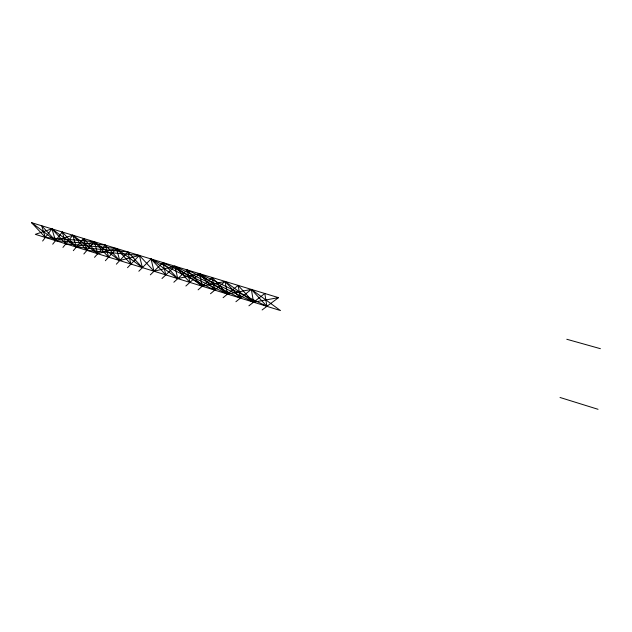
<?xml version="1.0" encoding="UTF-8"?>
<svg xmlns="http://www.w3.org/2000/svg" width="632" height="632" viewBox="0 0 632 632"><rect width="100%" height="100%" fill="white"/><g stroke="black" fill="none" stroke-linecap="round" stroke-linejoin="round"><path stroke-width="0.95" d="M42.628 241.037L51.919 228.863L76.298 247.073L127.854 251.915L142.398 267.628L138.835 271.247M52.709 244.205L62.299 232.015L76.298 247.073L94.35 241.748L119.709 260.574L139.364 255.407L154.003 271.239L174.953 266.214L240.405 298.099L251.346 289.401L280.474 310.557L35.305 234.33L51.919 228.863L65.831 243.826L116.517 248.471L142.398 267.628L151.04 258.954L214.746 290.127L225.063 281.422L253.543 302.191L278.499 297.64L31.6 222.701L45.338 237.45L94.35 241.748L108.617 257.129L105.362 260.732M62.947 247.412L72.83 235.215L97.684 253.724L116.517 248.471L130.966 264.073L127.514 267.692M73.32 250.675L83.511 238.454L97.684 253.724L94.524 257.335M83.843 253.977L94.35 241.748L97.684 253.724L105.354 245.082L119.709 260.574L116.351 264.184M142.398 267.628L139.364 255.407L130.966 264.073L127.854 251.915L119.709 260.574L116.517 248.471L108.617 257.129L105.354 245.082L55.513 240.61L31.6 222.701M150.329 274.857L162.906 262.557L227.473 294.085L251.346 289.401L266.902 306.338L278.499 297.64M161.997 278.522L174.953 266.214L202.216 286.225L225.063 281.422L240.405 298.099L235.902 301.725M173.847 282.243L187.183 269.927L253.543 302.191L264.808 293.485L266.902 306.338L262.122 309.964M185.871 286.019L199.609 273.695L266.902 306.338M198.093 289.851L212.241 277.527L227.473 294.085L238.098 285.38L253.543 302.191L248.905 305.809M210.495 293.746L214.746 290.127L212.241 277.527M223.096 297.704L227.473 294.085L225.063 281.422M45.338 237.45L41.688 225.758L55.513 240.61L72.83 235.215L86.916 250.375L139.364 255.407M566.793 339.266L600.4 348.682M560.023 397.481L598.046 409.299M227.473 294.085L199.609 273.695L177.734 278.617L151.04 258.954L154.003 271.239M151.04 258.954L165.781 274.896L162.906 262.557L177.734 278.617L174.953 266.214L189.884 282.393L187.183 269.927L202.216 286.225L199.609 273.695L214.746 290.127M51.919 228.863L55.513 240.61M62.299 232.015L65.831 243.826M72.83 235.215L76.298 247.073M83.511 238.454L86.916 250.375M238.098 285.38L240.405 298.099M251.346 289.401L253.543 302.191"/></g></svg>
